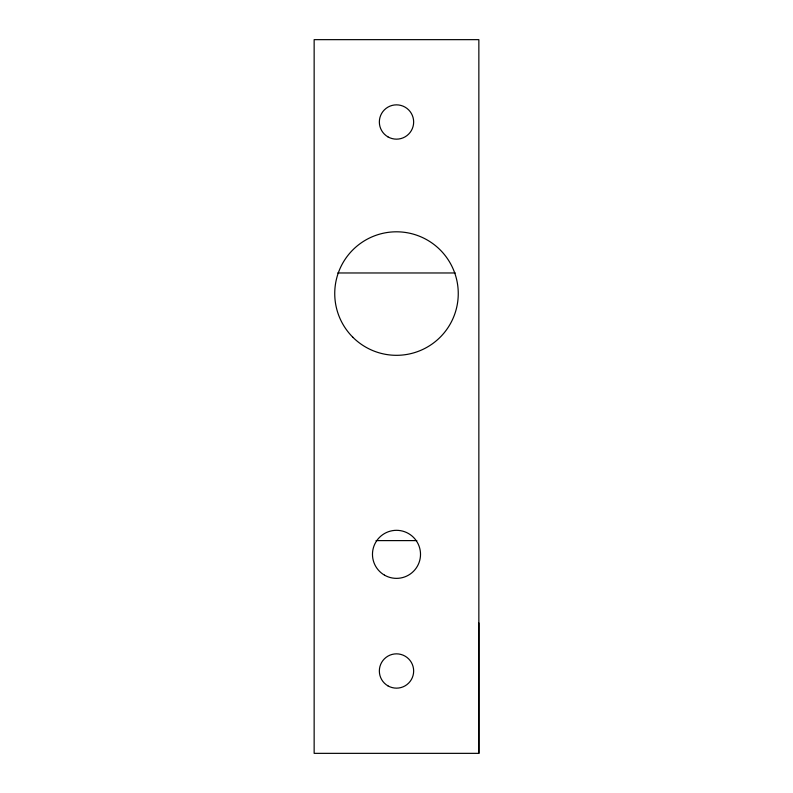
<?xml version="1.0" encoding="UTF-8"?>
<svg xmlns="http://www.w3.org/2000/svg" width="793" height="793" viewBox="0 0 793 793"><rect width="100%" height="100%" fill="white"/><g stroke="black" fill="none" stroke-linecap="round" stroke-linejoin="round"><path stroke-width="1.19" d="M478.853 753.35L478.853 39.65L314.147 39.65L314.147 753.35L478.853 753.35L478.853 622.961M337.768 272.97L455.232 272.97M376.051 540.608L416.811 540.608M352.826 337.233A61.765 61.765 0 0 0 456.153 309.548A61.765 61.765 0 0 0 380.511 233.905A61.765 61.765 0 0 0 352.826 337.233M384.486 575.143A24.018 24.018 0 0 0 420.518 554.337A24.018 24.018 0 0 0 384.486 533.54A24.018 24.018 0 0 0 384.486 575.143M387.926 685.856A17.159 17.159 0 0 0 413.659 670.997A17.159 17.159 0 0 0 387.926 656.138A17.159 17.159 0 0 0 387.926 685.856M387.926 136.862A17.159 17.159 0 0 0 413.659 122.003A17.159 17.159 0 0 0 387.926 107.144A17.159 17.159 0 0 0 387.926 136.862"/></g></svg>
